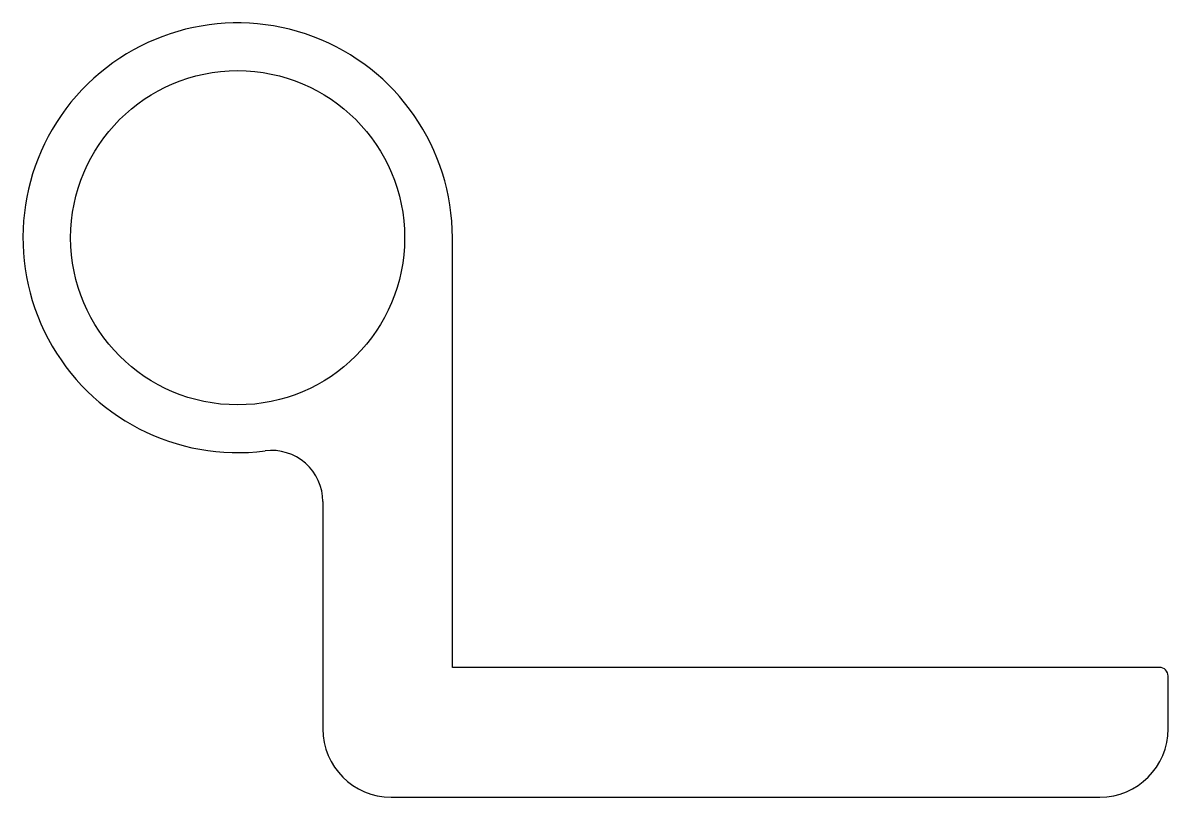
# Model space of a CAD drawing. Extents: x 2.1 to 35.7, y 1.8 to 24.5.
import ezdxf

# ---------------------------------------------------------------- set-up
doc = ezdxf.new("R2010")
doc.units = 0
doc.layers.get('0').update_dxf_attribs({"linetype": 'CONTINUOUS'})

msp = doc.modelspace()

# ---------------------------------------------------------------- linework, layer by layer
for p, q in [((14.667, 5.59), (14.667, 18.19)), ((10.867, 10.454), (10.867, 3.79)), ((35.417, 5.59), (14.667, 5.59)), ((35.667, 3.79), (35.667, 5.34)), ((12.867, 1.79), (33.667, 1.79))]:
    msp.add_line(p, q)
msp.add_circle((8.367, 18.19), 4.9)
for centre, radius, start, end in [((8.367, 18.19), 6.3, 0, 277.3659), ((9.367, 10.454), 1.5, 360, 97.3659), ((35.417, 5.34), 0.25, 0, 90), ((12.867, 3.79), 2, 180, 270), ((33.667, 3.79), 2, 270, 0)]:
    msp.add_arc(centre, radius, start, end)

doc.saveas('drawing.dxf')
